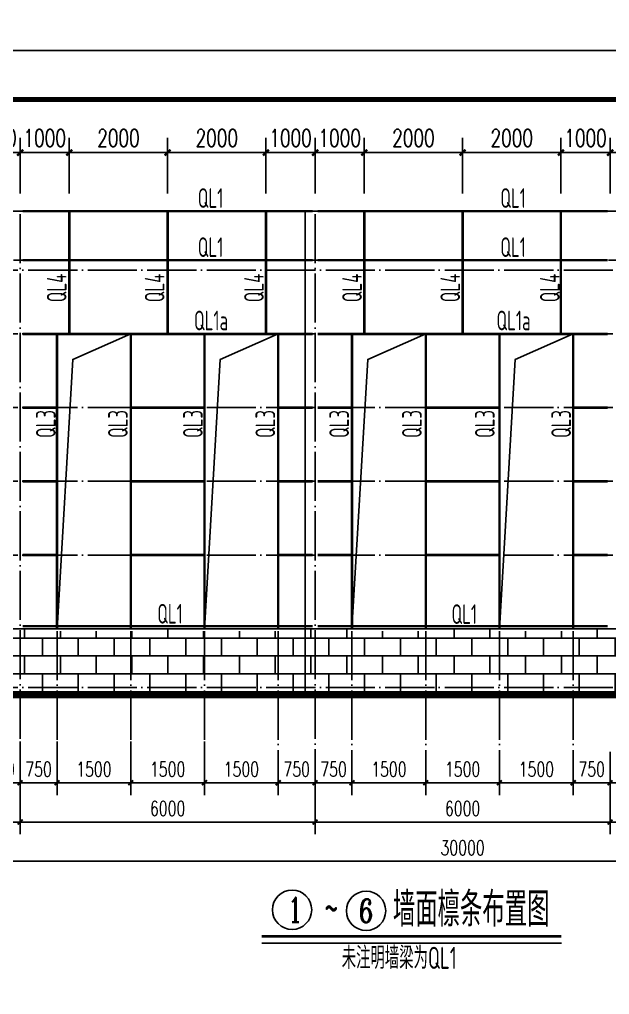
# Model space of a CAD drawing. Extents: x 14207793 to 14719554, y -1675802 to -1228715.
# Drawn here: x 14222781 to 14234781, y -1546108 to -1526262 of the extents above; entities that cross this region are included whole.
import ezdxf

# ---------------------------------------------------------------- set-up
doc = ezdxf.new("R2010")
doc.units = 0
doc.header["$LTSCALE"] = 500
doc.header["$MEASUREMENT"] = 0
doc.linetypes.add('DOTE', pattern=[2.42, 2, -0.2, 0.02, -0.2])
doc.layers.get('0').update_dxf_attribs({"linetype": 'CONTINUOUS'})
doc.layers.get('DEFPOINTS').update_dxf_attribs({"color": 140, "linetype": 'CONTINUOUS'})
for name, color, linetype in [('AXIS', 3, 'CONTINUOUS'), ('DIM', 3, 'CONTINUOUS'), ('DIM_SYMB', 3, 'CONTINUOUS'), ('DOTE', 8, 'DOTE'), ('LAYER1', 150, 'CONTINUOUS'), ('PUB_DIM', 3, 'CONTINUOUS'), ('PUB_TITLE', 4, 'CONTINUOUS'), ('水平标注', 2, 'CONTINUOUS')]:
    doc.layers.add(name, color=color, linetype=linetype)
doc.styles.add('_TCH_AXIS', font='COMPLEX', dxfattribs={"bigfont": 'GBCBIG'})
doc.styles.add('_TCH_DIM_T3', font='SIMPLEX', dxfattribs={"width": 0.705882, "bigfont": 'GBCBIG'})
doc.styles.add('TSSD_REIN', font='Tssdeng.shx', dxfattribs={"width": 0.65, "bigfont": 'hztxt.shx'})
doc.dimstyles.new('_TCH_ARCH&&100', dxfattribs={"dimtxt": 297.5, "dimasz": 100, "dimexe": 250, "dimexo": 300, "dimgap": 126.25, "dimtad": 1, "dimdec": 0, "dimzin": 0, "dimdsep": 46, "dimtxsty": '_TCH_DIM_T3', "dimblk": 'ARCHTICK', "dimcen": 0.09, "dimclrt": 7, "dimazin": 2, "dimtfac": 1, "dimtdec": 0, "dimtix": 1, "dimtmove": 2, "dimatfit": 3, "dimfxl": 0, "dimtolj": 1, "dimtzin": 0, "dimarcsym": 0})
doc.dimstyles.new('_TCH_ARCH&&120', dxfattribs={"dimtxt": 357, "dimasz": 120, "dimexe": 300, "dimexo": 360, "dimgap": 120, "dimtad": 1, "dimdec": 0, "dimzin": 0, "dimdsep": 46, "dimtxsty": '_TCH_DIM_T3', "dimblk": 'ARCHTICK', "dimcen": 0.09, "dimclrt": 7, "dimazin": 2, "dimtfac": 1, "dimtdec": 0, "dimtix": 1, "dimtmove": 2, "dimatfit": 3, "dimfxl": 0, "dimtolj": 1, "dimtzin": 0, "dimarcsym": 0})

# ---------------------------------------------------------------- blocks, each defined once
blk = doc.blocks.new('_ArchTick')
at = {"color": 0, "linetype": 'ByBlock', "const_width": 0.4}
blk.add_lwpolyline([(-0.5, -0.5), (0.5, 0.5)], dxfattribs=at)
blk = doc.blocks.new('*D450')
at = {"layer": 'DEFPOINTS', "color": 0}
for p in [(14216794, -1540870), (14222794, -1540870), (14222794, -1542598)]:
    blk.add_point(p, dxfattribs=at)
at = {"layer": 'PUB_DIM', "color": 0, "lineweight": -2}
for p, q in [((14216794, -1541170), (14216794, -1542848)), ((14222794, -1541170), (14222794, -1542848)), ((14216794, -1542598), (14222794, -1542598))]:
    blk.add_line(p, q, dxfattribs=at)
at = {"layer": 'PUB_DIM', "color": 0, "lineweight": -2, "xscale": 100, "yscale": 100, "zscale": 100, "rotation": 180}
blk.add_blockref('_ArchTick', (14216794, -1542598), dxfattribs=at)
at = {"layer": 'PUB_DIM', "color": 0, "lineweight": -2, "xscale": 100, "yscale": 100, "zscale": 100}
blk.add_blockref('_ArchTick', (14222794, -1542598), dxfattribs=at)
at = {"layer": 'PUB_DIM', "color": 7, "insert": (14219794, -1542322), "char_height": 297.5, "attachment_point": 5, "style": '_TCH_DIM_T3'}
blk.add_mtext('\\A1;6000', dxfattribs=at)
blk = doc.blocks.new('*D451')
at = {"layer": 'DEFPOINTS', "color": 0}
for p in [(14216794, -1541904), (14246794, -1541957), (14246794, -1543397)]:
    blk.add_point(p, dxfattribs=at)
at = {"layer": 'PUB_DIM', "color": 0, "lineweight": -2}
for p, q in [((14216794, -1542204), (14216794, -1543647)), ((14246794, -1542257), (14246794, -1543647)), ((14216794, -1543397), (14246794, -1543397))]:
    blk.add_line(p, q, dxfattribs=at)
at = {"layer": 'PUB_DIM', "color": 0, "lineweight": -2, "xscale": 100, "yscale": 100, "zscale": 100, "rotation": 180}
blk.add_blockref('_ArchTick', (14216794, -1543397), dxfattribs=at)
at = {"layer": 'PUB_DIM', "color": 0, "lineweight": -2, "xscale": 100, "yscale": 100, "zscale": 100}
blk.add_blockref('_ArchTick', (14246794, -1543397), dxfattribs=at)
at = {"layer": 'PUB_DIM', "color": 7, "insert": (14231794, -1543122), "char_height": 297.5, "attachment_point": 5, "style": '_TCH_DIM_T3'}
blk.add_mtext('\\A1;30000', dxfattribs=at)
blk = doc.blocks.new('*D452')
at = {"layer": 'DEFPOINTS', "color": 0}
for p in [(14222794, -1540870), (14228794, -1540870), (14228794, -1542598)]:
    blk.add_point(p, dxfattribs=at)
at = {"layer": 'PUB_DIM', "color": 0, "lineweight": -2}
for p, q in [((14222794, -1541170), (14222794, -1542848)), ((14228794, -1541170), (14228794, -1542848)), ((14222794, -1542598), (14228794, -1542598))]:
    blk.add_line(p, q, dxfattribs=at)
at = {"layer": 'PUB_DIM', "color": 0, "lineweight": -2, "xscale": 100, "yscale": 100, "zscale": 100, "rotation": 180}
blk.add_blockref('_ArchTick', (14222794, -1542598), dxfattribs=at)
at = {"layer": 'PUB_DIM', "color": 0, "lineweight": -2, "xscale": 100, "yscale": 100, "zscale": 100}
blk.add_blockref('_ArchTick', (14228794, -1542598), dxfattribs=at)
at = {"layer": 'PUB_DIM', "color": 7, "insert": (14225794, -1542322), "char_height": 297.5, "attachment_point": 5, "style": '_TCH_DIM_T3'}
blk.add_mtext('\\A1;6000', dxfattribs=at)
blk = doc.blocks.new('*D453')
at = {"layer": 'DEFPOINTS', "color": 0}
for p in [(14228794, -1540870), (14234794, -1540870), (14234794, -1542598)]:
    blk.add_point(p, dxfattribs=at)
at = {"layer": 'PUB_DIM', "color": 0, "lineweight": -2}
for p, q in [((14228794, -1541170), (14228794, -1542848)), ((14234794, -1541170), (14234794, -1542848)), ((14228794, -1542598), (14234794, -1542598))]:
    blk.add_line(p, q, dxfattribs=at)
at = {"layer": 'PUB_DIM', "color": 0, "lineweight": -2, "xscale": 100, "yscale": 100, "zscale": 100, "rotation": 180}
blk.add_blockref('_ArchTick', (14228794, -1542598), dxfattribs=at)
at = {"layer": 'PUB_DIM', "color": 0, "lineweight": -2, "xscale": 100, "yscale": 100, "zscale": 100}
blk.add_blockref('_ArchTick', (14234794, -1542598), dxfattribs=at)
at = {"layer": 'PUB_DIM', "color": 7, "insert": (14231794, -1542322), "char_height": 297.5, "attachment_point": 5, "style": '_TCH_DIM_T3'}
blk.add_mtext('\\A1;6000', dxfattribs=at)
blk = doc.blocks.new('*D454')
at = {"layer": 'DEFPOINTS', "color": 0}
for p in [(14234794, -1540870), (14240794, -1540870), (14240794, -1542598)]:
    blk.add_point(p, dxfattribs=at)
at = {"layer": 'PUB_DIM', "color": 0, "lineweight": -2}
for p, q in [((14234794, -1541170), (14234794, -1542848)), ((14240794, -1541170), (14240794, -1542848)), ((14234794, -1542598), (14240794, -1542598))]:
    blk.add_line(p, q, dxfattribs=at)
at = {"layer": 'PUB_DIM', "color": 0, "lineweight": -2, "xscale": 100, "yscale": 100, "zscale": 100, "rotation": 180}
blk.add_blockref('_ArchTick', (14234794, -1542598), dxfattribs=at)
at = {"layer": 'PUB_DIM', "color": 0, "lineweight": -2, "xscale": 100, "yscale": 100, "zscale": 100}
blk.add_blockref('_ArchTick', (14240794, -1542598), dxfattribs=at)
at = {"layer": 'PUB_DIM', "color": 7, "insert": (14237794, -1542322), "char_height": 297.5, "attachment_point": 5, "style": '_TCH_DIM_T3'}
blk.add_mtext('\\A1;6000', dxfattribs=at)
blk = doc.blocks.new('*D465')
at = {"layer": 'DEFPOINTS', "color": 0}
for p in [(14222044, -1540660), (14222794, -1540660), (14222794, -1541798)]:
    blk.add_point(p, dxfattribs=at)
at = {"layer": 'PUB_DIM', "color": 0, "lineweight": -2}
for p, q in [((14222044, -1540960), (14222044, -1542048)), ((14222794, -1540960), (14222794, -1542048)), ((14222044, -1541798), (14221944, -1541798)), ((14222044, -1541798), (14222794, -1541798)), ((14222794, -1541798), (14222894, -1541798))]:
    blk.add_line(p, q, dxfattribs=at)
at = {"layer": 'PUB_DIM', "color": 0, "lineweight": -2, "xscale": 100, "yscale": 100, "zscale": 100}
blk.add_blockref('_ArchTick', (14222044, -1541798), dxfattribs=at)
at = {"layer": 'PUB_DIM', "color": 0, "lineweight": -2, "xscale": 100, "yscale": 100, "zscale": 100, "rotation": 180}
blk.add_blockref('_ArchTick', (14222794, -1541798), dxfattribs=at)
at = {"layer": 'PUB_DIM', "color": 7, "insert": (14222419, -1541523), "char_height": 297.5, "attachment_point": 5, "style": '_TCH_DIM_T3'}
blk.add_mtext('\\A1;750', dxfattribs=at)
blk = doc.blocks.new('*D466')
at = {"layer": 'DEFPOINTS', "color": 0}
for p in [(14222794, -1540660), (14223544, -1540660), (14223544, -1541798)]:
    blk.add_point(p, dxfattribs=at)
at = {"layer": 'PUB_DIM', "color": 0, "lineweight": -2}
for p, q in [((14222794, -1540960), (14222794, -1542048)), ((14223544, -1540960), (14223544, -1542048)), ((14222794, -1541798), (14222694, -1541798)), ((14222794, -1541798), (14223544, -1541798)), ((14223544, -1541798), (14223644, -1541798))]:
    blk.add_line(p, q, dxfattribs=at)
at = {"layer": 'PUB_DIM', "color": 0, "lineweight": -2, "xscale": 100, "yscale": 100, "zscale": 100}
blk.add_blockref('_ArchTick', (14222794, -1541798), dxfattribs=at)
at = {"layer": 'PUB_DIM', "color": 0, "lineweight": -2, "xscale": 100, "yscale": 100, "zscale": 100, "rotation": 180}
blk.add_blockref('_ArchTick', (14223544, -1541798), dxfattribs=at)
at = {"layer": 'PUB_DIM', "color": 7, "insert": (14223169, -1541523), "char_height": 297.5, "attachment_point": 5, "style": '_TCH_DIM_T3'}
blk.add_mtext('\\A1;750', dxfattribs=at)
blk = doc.blocks.new('*D467')
at = {"layer": 'DEFPOINTS', "color": 0}
for p in [(14223544, -1540660), (14225044, -1540660), (14225044, -1541798)]:
    blk.add_point(p, dxfattribs=at)
at = {"layer": 'PUB_DIM', "color": 0, "lineweight": -2}
for p, q in [((14223544, -1540960), (14223544, -1542048)), ((14225044, -1540960), (14225044, -1542048)), ((14223544, -1541798), (14225044, -1541798))]:
    blk.add_line(p, q, dxfattribs=at)
at = {"layer": 'PUB_DIM', "color": 0, "lineweight": -2, "xscale": 100, "yscale": 100, "zscale": 100, "rotation": 180}
blk.add_blockref('_ArchTick', (14223544, -1541798), dxfattribs=at)
at = {"layer": 'PUB_DIM', "color": 0, "lineweight": -2, "xscale": 100, "yscale": 100, "zscale": 100}
blk.add_blockref('_ArchTick', (14225044, -1541798), dxfattribs=at)
at = {"layer": 'PUB_DIM', "color": 7, "insert": (14224294, -1541523), "char_height": 297.5, "attachment_point": 5, "style": '_TCH_DIM_T3'}
blk.add_mtext('\\A1;1500', dxfattribs=at)
blk = doc.blocks.new('*D468')
at = {"layer": 'DEFPOINTS', "color": 0}
for p in [(14225044, -1540660), (14226544, -1540660), (14226544, -1541798)]:
    blk.add_point(p, dxfattribs=at)
at = {"layer": 'PUB_DIM', "color": 0, "lineweight": -2}
for p, q in [((14225044, -1540960), (14225044, -1542048)), ((14226544, -1540960), (14226544, -1542048)), ((14225044, -1541798), (14226544, -1541798))]:
    blk.add_line(p, q, dxfattribs=at)
at = {"layer": 'PUB_DIM', "color": 0, "lineweight": -2, "xscale": 100, "yscale": 100, "zscale": 100, "rotation": 180}
blk.add_blockref('_ArchTick', (14225044, -1541798), dxfattribs=at)
at = {"layer": 'PUB_DIM', "color": 0, "lineweight": -2, "xscale": 100, "yscale": 100, "zscale": 100}
blk.add_blockref('_ArchTick', (14226544, -1541798), dxfattribs=at)
at = {"layer": 'PUB_DIM', "color": 7, "insert": (14225794, -1541523), "char_height": 297.5, "attachment_point": 5, "style": '_TCH_DIM_T3'}
blk.add_mtext('\\A1;1500', dxfattribs=at)
blk = doc.blocks.new('*D469')
at = {"layer": 'DEFPOINTS', "color": 0}
for p in [(14226544, -1540660), (14228044, -1540953), (14228044, -1541798)]:
    blk.add_point(p, dxfattribs=at)
at = {"layer": 'PUB_DIM', "color": 0, "lineweight": -2}
for p, q in [((14226544, -1540960), (14226544, -1542048)), ((14228044, -1541253), (14228044, -1542048)), ((14226544, -1541798), (14228044, -1541798))]:
    blk.add_line(p, q, dxfattribs=at)
at = {"layer": 'PUB_DIM', "color": 0, "lineweight": -2, "xscale": 100, "yscale": 100, "zscale": 100, "rotation": 180}
blk.add_blockref('_ArchTick', (14226544, -1541798), dxfattribs=at)
at = {"layer": 'PUB_DIM', "color": 0, "lineweight": -2, "xscale": 100, "yscale": 100, "zscale": 100}
blk.add_blockref('_ArchTick', (14228044, -1541798), dxfattribs=at)
at = {"layer": 'PUB_DIM', "color": 7, "insert": (14227294, -1541523), "char_height": 297.5, "attachment_point": 5, "style": '_TCH_DIM_T3'}
blk.add_mtext('\\A1;1500', dxfattribs=at)
blk = doc.blocks.new('*D470')
at = {"layer": 'DEFPOINTS', "color": 0}
for p in [(14228044, -1540953), (14228794, -1540938), (14228794, -1541798)]:
    blk.add_point(p, dxfattribs=at)
at = {"layer": 'PUB_DIM', "color": 0, "lineweight": -2}
for p, q in [((14228044, -1541253), (14228044, -1542048)), ((14228794, -1541238), (14228794, -1542048)), ((14228044, -1541798), (14227944, -1541798)), ((14228044, -1541798), (14228794, -1541798)), ((14228794, -1541798), (14228894, -1541798))]:
    blk.add_line(p, q, dxfattribs=at)
at = {"layer": 'PUB_DIM', "color": 0, "lineweight": -2, "xscale": 100, "yscale": 100, "zscale": 100}
blk.add_blockref('_ArchTick', (14228044, -1541798), dxfattribs=at)
at = {"layer": 'PUB_DIM', "color": 0, "lineweight": -2, "xscale": 100, "yscale": 100, "zscale": 100, "rotation": 180}
blk.add_blockref('_ArchTick', (14228794, -1541798), dxfattribs=at)
at = {"layer": 'PUB_DIM', "color": 7, "insert": (14228419, -1541523), "char_height": 297.5, "attachment_point": 5, "style": '_TCH_DIM_T3'}
blk.add_mtext('\\A1;750', dxfattribs=at)
blk = doc.blocks.new('*D471')
at = {"layer": 'DEFPOINTS', "color": 0}
for p in [(14228794, -1540938), (14229544, -1540938), (14229544, -1541798)]:
    blk.add_point(p, dxfattribs=at)
at = {"layer": 'PUB_DIM', "color": 0, "lineweight": -2}
for p, q in [((14228794, -1541238), (14228794, -1542048)), ((14229544, -1541238), (14229544, -1542048)), ((14228794, -1541798), (14228694, -1541798)), ((14228794, -1541798), (14229544, -1541798)), ((14229544, -1541798), (14229644, -1541798))]:
    blk.add_line(p, q, dxfattribs=at)
at = {"layer": 'PUB_DIM', "color": 0, "lineweight": -2, "xscale": 100, "yscale": 100, "zscale": 100}
blk.add_blockref('_ArchTick', (14228794, -1541798), dxfattribs=at)
at = {"layer": 'PUB_DIM', "color": 0, "lineweight": -2, "xscale": 100, "yscale": 100, "zscale": 100, "rotation": 180}
blk.add_blockref('_ArchTick', (14229544, -1541798), dxfattribs=at)
at = {"layer": 'PUB_DIM', "color": 7, "insert": (14229169, -1541523), "char_height": 297.5, "attachment_point": 5, "style": '_TCH_DIM_T3'}
blk.add_mtext('\\A1;750', dxfattribs=at)
blk = doc.blocks.new('*D472')
at = {"layer": 'DEFPOINTS', "color": 0}
for p in [(14229544, -1540938), (14231044, -1540938), (14231044, -1541798)]:
    blk.add_point(p, dxfattribs=at)
at = {"layer": 'PUB_DIM', "color": 0, "lineweight": -2}
for p, q in [((14229544, -1541238), (14229544, -1542048)), ((14231044, -1541238), (14231044, -1542048)), ((14229544, -1541798), (14231044, -1541798))]:
    blk.add_line(p, q, dxfattribs=at)
at = {"layer": 'PUB_DIM', "color": 0, "lineweight": -2, "xscale": 100, "yscale": 100, "zscale": 100, "rotation": 180}
blk.add_blockref('_ArchTick', (14229544, -1541798), dxfattribs=at)
at = {"layer": 'PUB_DIM', "color": 0, "lineweight": -2, "xscale": 100, "yscale": 100, "zscale": 100}
blk.add_blockref('_ArchTick', (14231044, -1541798), dxfattribs=at)
at = {"layer": 'PUB_DIM', "color": 7, "insert": (14230294, -1541523), "char_height": 297.5, "attachment_point": 5, "style": '_TCH_DIM_T3'}
blk.add_mtext('\\A1;1500', dxfattribs=at)
blk = doc.blocks.new('*D473')
at = {"layer": 'DEFPOINTS', "color": 0}
for p in [(14231044, -1540938), (14232544, -1540938), (14232544, -1541798)]:
    blk.add_point(p, dxfattribs=at)
at = {"layer": 'PUB_DIM', "color": 0, "lineweight": -2}
for p, q in [((14231044, -1541238), (14231044, -1542048)), ((14232544, -1541238), (14232544, -1542048)), ((14231044, -1541798), (14232544, -1541798))]:
    blk.add_line(p, q, dxfattribs=at)
at = {"layer": 'PUB_DIM', "color": 0, "lineweight": -2, "xscale": 100, "yscale": 100, "zscale": 100, "rotation": 180}
blk.add_blockref('_ArchTick', (14231044, -1541798), dxfattribs=at)
at = {"layer": 'PUB_DIM', "color": 0, "lineweight": -2, "xscale": 100, "yscale": 100, "zscale": 100}
blk.add_blockref('_ArchTick', (14232544, -1541798), dxfattribs=at)
at = {"layer": 'PUB_DIM', "color": 7, "insert": (14231794, -1541523), "char_height": 297.5, "attachment_point": 5, "style": '_TCH_DIM_T3'}
blk.add_mtext('\\A1;1500', dxfattribs=at)
blk = doc.blocks.new('*D474')
at = {"layer": 'DEFPOINTS', "color": 0}
for p in [(14232544, -1540938), (14234044, -1540938), (14234044, -1541798)]:
    blk.add_point(p, dxfattribs=at)
at = {"layer": 'PUB_DIM', "color": 0, "lineweight": -2}
for p, q in [((14232544, -1541238), (14232544, -1542048)), ((14234044, -1541238), (14234044, -1542048)), ((14232544, -1541798), (14234044, -1541798))]:
    blk.add_line(p, q, dxfattribs=at)
at = {"layer": 'PUB_DIM', "color": 0, "lineweight": -2, "xscale": 100, "yscale": 100, "zscale": 100, "rotation": 180}
blk.add_blockref('_ArchTick', (14232544, -1541798), dxfattribs=at)
at = {"layer": 'PUB_DIM', "color": 0, "lineweight": -2, "xscale": 100, "yscale": 100, "zscale": 100}
blk.add_blockref('_ArchTick', (14234044, -1541798), dxfattribs=at)
at = {"layer": 'PUB_DIM', "color": 7, "insert": (14233294, -1541523), "char_height": 297.5, "attachment_point": 5, "style": '_TCH_DIM_T3'}
blk.add_mtext('\\A1;1500', dxfattribs=at)
blk = doc.blocks.new('*D475')
at = {"layer": 'DEFPOINTS', "color": 0}
for p in [(14234044, -1540938), (14234794, -1540938), (14234794, -1541798)]:
    blk.add_point(p, dxfattribs=at)
at = {"layer": 'PUB_DIM', "color": 0, "lineweight": -2}
for p, q in [((14234044, -1541238), (14234044, -1542048)), ((14234794, -1541238), (14234794, -1542048)), ((14234044, -1541798), (14233944, -1541798)), ((14234044, -1541798), (14234794, -1541798)), ((14234794, -1541798), (14234894, -1541798))]:
    blk.add_line(p, q, dxfattribs=at)
at = {"layer": 'PUB_DIM', "color": 0, "lineweight": -2, "xscale": 100, "yscale": 100, "zscale": 100}
blk.add_blockref('_ArchTick', (14234044, -1541798), dxfattribs=at)
at = {"layer": 'PUB_DIM', "color": 0, "lineweight": -2, "xscale": 100, "yscale": 100, "zscale": 100, "rotation": 180}
blk.add_blockref('_ArchTick', (14234794, -1541798), dxfattribs=at)
at = {"layer": 'PUB_DIM', "color": 7, "insert": (14234419, -1541523), "char_height": 297.5, "attachment_point": 5, "style": '_TCH_DIM_T3'}
blk.add_mtext('\\A1;750', dxfattribs=at)
blk = doc.blocks.new('*D476')
at = {"layer": 'DEFPOINTS', "color": 0}
for p in [(14234794, -1540938), (14235544, -1540938), (14235544, -1541798)]:
    blk.add_point(p, dxfattribs=at)
at = {"layer": 'PUB_DIM', "color": 0, "lineweight": -2}
for p, q in [((14234794, -1541238), (14234794, -1542048)), ((14235544, -1541238), (14235544, -1542048)), ((14234794, -1541798), (14234694, -1541798)), ((14234794, -1541798), (14235544, -1541798)), ((14235544, -1541798), (14235644, -1541798))]:
    blk.add_line(p, q, dxfattribs=at)
at = {"layer": 'PUB_DIM', "color": 0, "lineweight": -2, "xscale": 100, "yscale": 100, "zscale": 100}
blk.add_blockref('_ArchTick', (14234794, -1541798), dxfattribs=at)
at = {"layer": 'PUB_DIM', "color": 0, "lineweight": -2, "xscale": 100, "yscale": 100, "zscale": 100, "rotation": 180}
blk.add_blockref('_ArchTick', (14235544, -1541798), dxfattribs=at)
at = {"layer": 'PUB_DIM', "color": 7, "insert": (14235169, -1541523), "char_height": 297.5, "attachment_point": 5, "style": '_TCH_DIM_T3'}
blk.add_mtext('\\A1;750', dxfattribs=at)
blk = doc.blocks.new('*D949')
at = {"layer": 'DEFPOINTS', "color": 0}
for p in [(14222794, -1528972), (14221794, -1530162), (14222794, -1530162)]:
    blk.add_point(p, dxfattribs=at)
at = {"layer": 'PUB_DIM', "color": 0, "lineweight": -2}
for p, q in [((14221794, -1529802), (14221794, -1528672)), ((14222794, -1529802), (14222794, -1528672)), ((14221794, -1528972), (14221674, -1528972)), ((14221794, -1528972), (14222794, -1528972)), ((14222794, -1528972), (14222914, -1528972))]:
    blk.add_line(p, q, dxfattribs=at)
at = {"layer": 'PUB_DIM', "color": 0, "lineweight": -2, "xscale": 120, "yscale": 120, "zscale": 120}
blk.add_blockref('_ArchTick', (14221794, -1528972), dxfattribs=at)
at = {"layer": 'PUB_DIM', "color": 0, "lineweight": -2, "xscale": 120, "yscale": 120, "zscale": 120, "rotation": 180}
blk.add_blockref('_ArchTick', (14222794, -1528972), dxfattribs=at)
at = {"layer": 'PUB_DIM', "color": 7, "insert": (14222294, -1528674), "char_height": 357, "attachment_point": 5, "style": '_TCH_DIM_T3'}
blk.add_mtext('\\A1;1000', dxfattribs=at)
blk = doc.blocks.new('*D950')
at = {"layer": 'DEFPOINTS', "color": 0}
for p in [(14223794, -1528972), (14222794, -1530162), (14223794, -1530162)]:
    blk.add_point(p, dxfattribs=at)
at = {"layer": 'PUB_DIM', "color": 0, "lineweight": -2}
for p, q in [((14222794, -1529802), (14222794, -1528672)), ((14223794, -1529802), (14223794, -1528672)), ((14222794, -1528972), (14222674, -1528972)), ((14222794, -1528972), (14223794, -1528972)), ((14223794, -1528972), (14223914, -1528972))]:
    blk.add_line(p, q, dxfattribs=at)
at = {"layer": 'PUB_DIM', "color": 0, "lineweight": -2, "xscale": 120, "yscale": 120, "zscale": 120}
blk.add_blockref('_ArchTick', (14222794, -1528972), dxfattribs=at)
at = {"layer": 'PUB_DIM', "color": 0, "lineweight": -2, "xscale": 120, "yscale": 120, "zscale": 120, "rotation": 180}
blk.add_blockref('_ArchTick', (14223794, -1528972), dxfattribs=at)
at = {"layer": 'PUB_DIM', "color": 7, "insert": (14223294, -1528674), "char_height": 357, "attachment_point": 5, "style": '_TCH_DIM_T3'}
blk.add_mtext('\\A1;1000', dxfattribs=at)
blk = doc.blocks.new('*D951')
at = {"layer": 'DEFPOINTS', "color": 0}
for p in [(14225794, -1528972), (14223794, -1530162), (14225794, -1530162)]:
    blk.add_point(p, dxfattribs=at)
at = {"layer": 'PUB_DIM', "color": 0, "lineweight": -2}
for p, q in [((14223794, -1529802), (14223794, -1528672)), ((14225794, -1529802), (14225794, -1528672)), ((14223794, -1528972), (14225794, -1528972))]:
    blk.add_line(p, q, dxfattribs=at)
at = {"layer": 'PUB_DIM', "color": 0, "lineweight": -2, "xscale": 120, "yscale": 120, "zscale": 120, "rotation": 180}
blk.add_blockref('_ArchTick', (14223794, -1528972), dxfattribs=at)
at = {"layer": 'PUB_DIM', "color": 0, "lineweight": -2, "xscale": 120, "yscale": 120, "zscale": 120}
blk.add_blockref('_ArchTick', (14225794, -1528972), dxfattribs=at)
at = {"layer": 'PUB_DIM', "color": 7, "insert": (14224794, -1528674), "char_height": 357, "attachment_point": 5, "style": '_TCH_DIM_T3'}
blk.add_mtext('\\A1;2000', dxfattribs=at)
blk = doc.blocks.new('*D952')
at = {"layer": 'DEFPOINTS', "color": 0}
for p in [(14227794, -1528972), (14225794, -1530162), (14227794, -1530162)]:
    blk.add_point(p, dxfattribs=at)
at = {"layer": 'PUB_DIM', "color": 0, "lineweight": -2}
for p, q in [((14225794, -1529802), (14225794, -1528672)), ((14227794, -1529802), (14227794, -1528672)), ((14225794, -1528972), (14227794, -1528972))]:
    blk.add_line(p, q, dxfattribs=at)
at = {"layer": 'PUB_DIM', "color": 0, "lineweight": -2, "xscale": 120, "yscale": 120, "zscale": 120, "rotation": 180}
blk.add_blockref('_ArchTick', (14225794, -1528972), dxfattribs=at)
at = {"layer": 'PUB_DIM', "color": 0, "lineweight": -2, "xscale": 120, "yscale": 120, "zscale": 120}
blk.add_blockref('_ArchTick', (14227794, -1528972), dxfattribs=at)
at = {"layer": 'PUB_DIM', "color": 7, "insert": (14226794, -1528674), "char_height": 357, "attachment_point": 5, "style": '_TCH_DIM_T3'}
blk.add_mtext('\\A1;2000', dxfattribs=at)
blk = doc.blocks.new('*D953')
at = {"layer": 'DEFPOINTS', "color": 0}
for p in [(14228794, -1528972), (14227794, -1530162), (14228794, -1530162)]:
    blk.add_point(p, dxfattribs=at)
at = {"layer": 'PUB_DIM', "color": 0, "lineweight": -2}
for p, q in [((14227794, -1529802), (14227794, -1528672)), ((14228794, -1529802), (14228794, -1528672)), ((14227794, -1528972), (14227674, -1528972)), ((14227794, -1528972), (14228794, -1528972)), ((14228794, -1528972), (14228914, -1528972))]:
    blk.add_line(p, q, dxfattribs=at)
at = {"layer": 'PUB_DIM', "color": 0, "lineweight": -2, "xscale": 120, "yscale": 120, "zscale": 120}
blk.add_blockref('_ArchTick', (14227794, -1528972), dxfattribs=at)
at = {"layer": 'PUB_DIM', "color": 0, "lineweight": -2, "xscale": 120, "yscale": 120, "zscale": 120, "rotation": 180}
blk.add_blockref('_ArchTick', (14228794, -1528972), dxfattribs=at)
at = {"layer": 'PUB_DIM', "color": 7, "insert": (14228294, -1528674), "char_height": 357, "attachment_point": 5, "style": '_TCH_DIM_T3'}
blk.add_mtext('\\A1;1000', dxfattribs=at)
blk = doc.blocks.new('*D954')
at = {"layer": 'DEFPOINTS', "color": 0}
for p in [(14229794, -1528972), (14228794, -1530163), (14229794, -1530163)]:
    blk.add_point(p, dxfattribs=at)
at = {"layer": 'PUB_DIM', "color": 0, "lineweight": -2}
for p, q in [((14228794, -1529803), (14228794, -1528672)), ((14229794, -1529803), (14229794, -1528672)), ((14228794, -1528972), (14228674, -1528972)), ((14228794, -1528972), (14229794, -1528972)), ((14229794, -1528972), (14229914, -1528972))]:
    blk.add_line(p, q, dxfattribs=at)
at = {"layer": 'PUB_DIM', "color": 0, "lineweight": -2, "xscale": 120, "yscale": 120, "zscale": 120}
blk.add_blockref('_ArchTick', (14228794, -1528972), dxfattribs=at)
at = {"layer": 'PUB_DIM', "color": 0, "lineweight": -2, "xscale": 120, "yscale": 120, "zscale": 120, "rotation": 180}
blk.add_blockref('_ArchTick', (14229794, -1528972), dxfattribs=at)
at = {"layer": 'PUB_DIM', "color": 7, "insert": (14229294, -1528674), "char_height": 357, "attachment_point": 5, "style": '_TCH_DIM_T3'}
blk.add_mtext('\\A1;1000', dxfattribs=at)
blk = doc.blocks.new('*D955')
at = {"layer": 'DEFPOINTS', "color": 0}
for p in [(14231794, -1528972), (14229794, -1530163), (14231794, -1530163)]:
    blk.add_point(p, dxfattribs=at)
at = {"layer": 'PUB_DIM', "color": 0, "lineweight": -2}
for p, q in [((14229794, -1529803), (14229794, -1528672)), ((14231794, -1529803), (14231794, -1528672)), ((14229794, -1528972), (14231794, -1528972))]:
    blk.add_line(p, q, dxfattribs=at)
at = {"layer": 'PUB_DIM', "color": 0, "lineweight": -2, "xscale": 120, "yscale": 120, "zscale": 120, "rotation": 180}
blk.add_blockref('_ArchTick', (14229794, -1528972), dxfattribs=at)
at = {"layer": 'PUB_DIM', "color": 0, "lineweight": -2, "xscale": 120, "yscale": 120, "zscale": 120}
blk.add_blockref('_ArchTick', (14231794, -1528972), dxfattribs=at)
at = {"layer": 'PUB_DIM', "color": 7, "insert": (14230794, -1528674), "char_height": 357, "attachment_point": 5, "style": '_TCH_DIM_T3'}
blk.add_mtext('\\A1;2000', dxfattribs=at)
blk = doc.blocks.new('*D956')
at = {"layer": 'DEFPOINTS', "color": 0}
for p in [(14233794, -1528972), (14231794, -1530163), (14233794, -1530163)]:
    blk.add_point(p, dxfattribs=at)
at = {"layer": 'PUB_DIM', "color": 0, "lineweight": -2}
for p, q in [((14231794, -1529803), (14231794, -1528672)), ((14233794, -1529803), (14233794, -1528672)), ((14231794, -1528972), (14233794, -1528972))]:
    blk.add_line(p, q, dxfattribs=at)
at = {"layer": 'PUB_DIM', "color": 0, "lineweight": -2, "xscale": 120, "yscale": 120, "zscale": 120, "rotation": 180}
blk.add_blockref('_ArchTick', (14231794, -1528972), dxfattribs=at)
at = {"layer": 'PUB_DIM', "color": 0, "lineweight": -2, "xscale": 120, "yscale": 120, "zscale": 120}
blk.add_blockref('_ArchTick', (14233794, -1528972), dxfattribs=at)
at = {"layer": 'PUB_DIM', "color": 7, "insert": (14232794, -1528674), "char_height": 357, "attachment_point": 5, "style": '_TCH_DIM_T3'}
blk.add_mtext('\\A1;2000', dxfattribs=at)
blk = doc.blocks.new('*D957')
at = {"layer": 'DEFPOINTS', "color": 0}
for p in [(14234794, -1528972), (14233794, -1530163), (14234794, -1530163)]:
    blk.add_point(p, dxfattribs=at)
at = {"layer": 'PUB_DIM', "color": 0, "lineweight": -2}
for p, q in [((14233794, -1529803), (14233794, -1528672)), ((14234794, -1529803), (14234794, -1528672)), ((14233794, -1528972), (14233674, -1528972)), ((14233794, -1528972), (14234794, -1528972)), ((14234794, -1528972), (14234914, -1528972))]:
    blk.add_line(p, q, dxfattribs=at)
at = {"layer": 'PUB_DIM', "color": 0, "lineweight": -2, "xscale": 120, "yscale": 120, "zscale": 120}
blk.add_blockref('_ArchTick', (14233794, -1528972), dxfattribs=at)
at = {"layer": 'PUB_DIM', "color": 0, "lineweight": -2, "xscale": 120, "yscale": 120, "zscale": 120, "rotation": 180}
blk.add_blockref('_ArchTick', (14234794, -1528972), dxfattribs=at)
at = {"layer": 'PUB_DIM', "color": 7, "insert": (14234294, -1528674), "char_height": 357, "attachment_point": 5, "style": '_TCH_DIM_T3'}
blk.add_mtext('\\A1;1000', dxfattribs=at)
blk = doc.blocks.new('*D958')
at = {"layer": 'DEFPOINTS', "color": 0}
for p in [(14235794, -1528972), (14234794, -1530163), (14235794, -1530163)]:
    blk.add_point(p, dxfattribs=at)
at = {"layer": 'PUB_DIM', "color": 0, "lineweight": -2}
for p, q in [((14234794, -1529803), (14234794, -1528672)), ((14235794, -1529803), (14235794, -1528672)), ((14234794, -1528972), (14234674, -1528972)), ((14234794, -1528972), (14235794, -1528972)), ((14235794, -1528972), (14235914, -1528972))]:
    blk.add_line(p, q, dxfattribs=at)
at = {"layer": 'PUB_DIM', "color": 0, "lineweight": -2, "xscale": 120, "yscale": 120, "zscale": 120}
blk.add_blockref('_ArchTick', (14234794, -1528972), dxfattribs=at)
at = {"layer": 'PUB_DIM', "color": 0, "lineweight": -2, "xscale": 120, "yscale": 120, "zscale": 120, "rotation": 180}
blk.add_blockref('_ArchTick', (14235794, -1528972), dxfattribs=at)
at = {"layer": 'PUB_DIM', "color": 7, "insert": (14235294, -1528674), "char_height": 357, "attachment_point": 5, "style": '_TCH_DIM_T3'}
blk.add_mtext('\\A1;1000', dxfattribs=at)

msp = doc.modelspace()

# ---------------------------------------------------------------- hatches: boundary and pattern name
h = msp.add_hatch()
h.set_pattern_fill('AR-B816', color=146, scale=300)
h.set_pattern_definition([(0, (13846580.5, -1427490.1), (0, 363.9312), []), (90, (13846580.5, -1427490.1), (-363.9312, 363.9312), [363.9312, -363.9312])])
h.paths.add_polyline_path([(14246993.94, -1540012.5), (14246993.94, -1538662.5), (14246093.94, -1538662.5), (14246093.94, -1538712.5), (14244493.94, -1538712.5), (14244493.94, -1538662.5), (14243093.94, -1538662.5), (14243093.94, -1538712.5), (14241493.94, -1538712.5), (14241493.94, -1538662.5), (14240093.94, -1538662.5), (14240093.94, -1538712.5), (14238493.94, -1538712.5), (14238493.94, -1538662.5), (14237093.94, -1538662.5), (14237093.94, -1538712.5), (14235493.94, -1538712.5), (14235493.94, -1538662.5), (14234093.94, -1538662.5), (14234093.94, -1538712.5), (14232493.94, -1538712.5), (14232493.94, -1538662.5), (14231093.94, -1538662.5), (14231093.94, -1538712.5), (14229493.94, -1538712.5), (14229493.94, -1538662.5), (14228093.94, -1538662.5), (14228093.94, -1538712.5), (14226493.94, -1538712.5), (14226493.94, -1538662.5), (14225093.94, -1538662.5), (14225093.94, -1538712.5), (14223493.94, -1538712.5), (14223493.94, -1538662.5), (14216593.94, -1538662.5), (14216593.94, -1540012.5)])

# ---------------------------------------------------------------- linework, layer by layer
for p, q in [((14216593.94, -1530162.5), (14246993.94, -1530162.5)), ((14246993.94, -1538662.5), (14216593.94, -1538662.5))]:
    msp.add_line(p, q)
for points in [[(14216593.94, -1540012.5), (14216593.94, -1530162.5), (14246993.94, -1530162.5), (14246993.94, -1540012.5)], [(14228593.94, -1530162.5), (14228593.94, -1540012.5)]]:
    msp.add_lwpolyline(points)
at = {"color": 3, "const_width": 50}
for points in [[(14222843.94, -1530162.5), (14228743.94, -1530162.5)], [(14223793.94, -1530162.5), (14223793.94, -1532662.5)], [(14225793.94, -1530162.5), (14225793.94, -1532662.5)], [(14227793.94, -1530162.5), (14227793.94, -1532662.5)], [(14228843.94, -1530162.5), (14234743.94, -1530162.5)], [(14229793.94, -1530162.5), (14229793.94, -1532662.5)], [(14231793.94, -1530162.5), (14231793.94, -1532662.5)], [(14233793.94, -1530162.5), (14233793.94, -1532662.5)], [(14222843.94, -1531162.5), (14228743.94, -1531162.5)], [(14228843.94, -1531162.5), (14234743.94, -1531162.5)], [(14222843.94, -1532662.5), (14228743.94, -1532662.5)], [(14223543.94, -1532662.5), (14223543.94, -1538662.5)], [(14225043.94, -1532662.5), (14225043.94, -1538662.5)], [(14226543.94, -1532662.5), (14226543.94, -1538662.5)], [(14228043.94, -1532662.5), (14228043.94, -1538662.5)], [(14228843.94, -1532662.5), (14234743.94, -1532662.5)], [(14229543.94, -1532662.5), (14229543.94, -1538662.5)], [(14231043.94, -1532662.5), (14231043.94, -1538662.5)], [(14232543.94, -1532662.5), (14232543.94, -1538662.5)], [(14234043.94, -1532662.5), (14234043.94, -1538662.5)], [(14222843.94, -1534162.5), (14223543.94, -1534162.5)], [(14225043.94, -1534162.5), (14226543.94, -1534162.5)], [(14228043.94, -1534162.5), (14228743.94, -1534162.5)], [(14228843.94, -1534162.5), (14229543.94, -1534162.5)], [(14231043.94, -1534162.5), (14232543.94, -1534162.5)], [(14234043.94, -1534162.5), (14234743.94, -1534162.5)], [(14222843.94, -1535662.5), (14223543.94, -1535662.5)], [(14225043.94, -1535662.5), (14226543.94, -1535662.5)], [(14228043.94, -1535662.5), (14228743.94, -1535662.5)], [(14228843.94, -1535662.5), (14229543.94, -1535662.5)], [(14231043.94, -1535662.5), (14232543.94, -1535662.5)], [(14234043.94, -1535662.5), (14234743.94, -1535662.5)], [(14222843.94, -1537162.5), (14223543.94, -1537162.5)], [(14225043.94, -1537162.5), (14226543.94, -1537162.5)], [(14228043.94, -1537162.5), (14228743.94, -1537162.5)], [(14228843.94, -1537162.5), (14229543.94, -1537162.5)], [(14231043.94, -1537162.5), (14232543.94, -1537162.5)], [(14234043.94, -1537162.5), (14234743.94, -1537162.5)], [(14222843.94, -1538612.5), (14228743.94, -1538612.5)], [(14228843.94, -1538612.5), (14234743.94, -1538612.5)]]:
    msp.add_lwpolyline(points, dxfattribs=at)
at = {"color": 6}
for points in [[(14223543.94, -1538662.5), (14223863.81, -1533180), (14225043.94, -1532662.5)], [(14226543.94, -1538662.5), (14226863.81, -1533180), (14228043.94, -1532662.5)], [(14229543.94, -1538662.5), (14229863.81, -1533180), (14231043.94, -1532662.5)], [(14232543.94, -1538662.5), (14232863.81, -1533180), (14234043.94, -1532662.5)]]:
    msp.add_lwpolyline(points, dxfattribs=at)
at = {"const_width": 130}
msp.add_lwpolyline([(14213730, -1540012.5), (14248521.35, -1540012.5)], dxfattribs=at)
at = {"layer": 'AXIS'}
for centre in [(14228325, -1544383.31), (14229830, -1544405.81)]:
    msp.add_circle(centre, 400, dxfattribs=at)
at = {"layer": 'DIM_SYMB', "const_width": 60}
msp.add_lwpolyline([(14227709.65, -1544924.85), (14233800.48, -1544924.85)], dxfattribs=at)
at = {"layer": 'DIM_SYMB'}
msp.add_lwpolyline([(14227712.15, -1545065.8), (14233802.98, -1545065.8)], dxfattribs=at)
at = {"layer": 'DOTE'}
for p, q in [((14215700.44, -1530162.5), (14247353.94, -1530162.5)), ((14222793.94, -1542112.5), (14222793.94, -1530162.5)), ((14223793.94, -1532662.5), (14223793.94, -1530162.5)), ((14225793.94, -1532676.31), (14225793.94, -1530162.5)), ((14227793.94, -1532662.5), (14227793.94, -1530162.5)), ((14228793.94, -1542112.5), (14228793.94, -1530162.5)), ((14229793.94, -1532662.5), (14229793.94, -1530162.5)), ((14231793.94, -1532676.31), (14231793.94, -1530162.5)), ((14233793.94, -1532662.5), (14233793.94, -1530162.5)), ((14215400.44, -1531162.5), (14247653.94, -1531162.5)), ((14215700.44, -1531362.5), (14247353.94, -1531362.5)), ((14215700.44, -1532662.5), (14247353.94, -1532662.5)), ((14223543.94, -1532662.5), (14223543.94, -1541512.5)), ((14225043.94, -1532662.5), (14225043.94, -1541512.5)), ((14226543.94, -1532662.5), (14226543.94, -1541512.5)), ((14228043.94, -1532662.5), (14228043.94, -1541512.5)), ((14229543.94, -1532662.5), (14229543.94, -1541512.5)), ((14231043.94, -1532662.5), (14231043.94, -1541512.5)), ((14232543.94, -1532662.5), (14232543.94, -1541512.5)), ((14234043.94, -1532662.5), (14234043.94, -1541512.5)), ((14215700.44, -1534162.5), (14247353.94, -1534162.5)), ((14215700.44, -1535662.5), (14247353.94, -1535662.5)), ((14215700.44, -1537162.5), (14247353.94, -1537162.5)), ((14215700.44, -1538662.5), (14247353.94, -1538662.5)), ((14215700.44, -1539862.5), (14247353.94, -1539862.5))]:
    msp.add_line(p, q, dxfattribs=at)
at = {"layer": 'PUB_TITLE'}
for points in [[(14350472.5, -1476490), (14207792.5, -1476490), (14207792.5, -1526890), (14350472.5, -1526890)], [(14207792.5, -1568890), (14267192.5, -1568890), (14267192.5, -1526890), (14207792.5, -1526890)]]:
    msp.add_lwpolyline(points, close=True, dxfattribs=at)
at = {"layer": 'PUB_TITLE', "const_width": 100}
msp.add_lwpolyline([(14210292.5, -1567890), (14266192.5, -1567890), (14266192.5, -1527890), (14210292.5, -1527890)], close=True, dxfattribs=at)

# ---------------------------------------------------------------- texts
at = {"layer": 'AXIS', "color": 7, "style": '_TCH_AXIS', "width": 0.705882}
for s, height, p in [('1', 500.04, (14228233.94, -1544633.33)), ('6', 479.13, (14229685.05, -1544645.37))]:
    msp.add_text(s, height=height, dxfattribs=at).set_placement(p)
at = {"layer": 'DIM', "color": 6, "style": 'TSSD_REIN', "width": 0.65}
msp.add_text('未注明墙梁为QL1', height=450, dxfattribs=at).set_placement((14229334.36, -1545587.35))
at = {"layer": 'LAYER1', "color": 3, "style": 'TSSD_REIN', "width": 0.65}
for s, p in [('QL1', (14226407.96, -1530095.83)), ('QL1', (14232560.46, -1530095.83)), ('QL1', (14226407.96, -1531095.83)), ('QL1', (14232560.46, -1531095.83)), ('QL1a', (14226330.46, -1532588.33)), ('QL1a', (14232482.96, -1532588.33)), ('QL1', (14225582.96, -1538558.33)), ('QL1', (14231567.96, -1538565.83))]:
    msp.add_text(s, height=400, dxfattribs=at).set_placement(p)
for s, p in [('QL4', (14223737.79, -1532017.5)), ('QL4', (14225730.29, -1532017.5)), ('QL4', (14227750.29, -1532017.5)), ('QL4', (14229745.29, -1532017.5)), ('QL4', (14231742.79, -1532017.5)), ('QL4', (14233767.79, -1532017.5)), ('QL3', (14223515.46, -1534780.33)), ('QL3', (14224982.96, -1534780.33)), ('QL3', (14226507.96, -1534780.33)), ('QL3', (14227980.46, -1534780.33)), ('QL3', (14229482.96, -1534780.33)), ('QL3', (14230962.96, -1534780.33)), ('QL3', (14232445.46, -1534780.33)), ('QL3', (14233997.96, -1534780.33))]:
    msp.add_text(s, height=400, rotation=90, dxfattribs=at).set_placement(p)
at = {"layer": '水平标注', "style": 'TSSD_REIN', "width": 0.65}
msp.add_text('~    墙面檩条布置图', height=700, dxfattribs=at).set_placement((14228975, -1544725.81))

# ---------------------------------------------------------------- dimensions: what is measured, and where the dimension line sits
at = {"layer": 'PUB_DIM'}
for base, p1, p2, dimstyle, picture, middle in [((14222793.94, -1528972.5), (14221793.94, -1530162.5), (14222793.94, -1530162.5), '_TCH_ARCH&&120', '*D949', (14222293.94, -1528674)), ((14223793.94, -1528972.5), (14222793.94, -1530162.5), (14223793.94, -1530162.5), '_TCH_ARCH&&120', '*D950', (14223293.94, -1528674)), ((14225793.94, -1528972.5), (14223793.94, -1530162.5), (14225793.94, -1530162.5), '_TCH_ARCH&&120', '*D951', (14224793.94, -1528674)), ((14227793.94, -1528972.5), (14225793.94, -1530162.5), (14227793.94, -1530162.5), '_TCH_ARCH&&120', '*D952', (14226793.94, -1528674)), ((14228793.94, -1528972.5), (14227793.94, -1530162.5), (14228793.94, -1530162.5), '_TCH_ARCH&&120', '*D953', (14228293.94, -1528674)), ((14229793.94, -1528972.5), (14228793.94, -1530162.5), (14229793.94, -1530162.5), '_TCH_ARCH&&120', '*D954', (14229293.94, -1528674)), ((14231793.94, -1528972.5), (14229793.94, -1530162.5), (14231793.94, -1530162.5), '_TCH_ARCH&&120', '*D955', (14230793.94, -1528674)), ((14233793.94, -1528972.5), (14231793.94, -1530162.5), (14233793.94, -1530162.5), '_TCH_ARCH&&120', '*D956', (14232793.94, -1528674)), ((14234793.94, -1528972.5), (14233793.94, -1530162.5), (14234793.94, -1530162.5), '_TCH_ARCH&&120', '*D957', (14234293.94, -1528674)), ((14235793.94, -1528972.5), (14234793.94, -1530162.5), (14235793.94, -1530162.5), '_TCH_ARCH&&120', '*D958', (14235293.94, -1528674)), ((14222793.94, -1541798), (14222043.94, -1540660.5), (14222793.94, -1540660.5), '_TCH_ARCH&&100', '*D465', (14222418.94, -1541523)), ((14223543.94, -1541798), (14222793.94, -1540660.5), (14223543.94, -1540660.5), '_TCH_ARCH&&100', '*D466', (14223168.94, -1541523)), ((14225043.94, -1541798), (14223543.94, -1540660.5), (14225043.94, -1540660.5), '_TCH_ARCH&&100', '*D467', (14224293.94, -1541523)), ((14226543.94, -1541798), (14225043.94, -1540660.5), (14226543.94, -1540660.5), '_TCH_ARCH&&100', '*D468', (14225793.94, -1541523)), ((14228043.94, -1541798), (14226543.94, -1540660.5), (14228043.94, -1540953), '_TCH_ARCH&&100', '*D469', (14227293.94, -1541523)), ((14222793.94, -1542597.5), (14216793.94, -1540870), (14222793.94, -1540870), '_TCH_ARCH&&100', '*D450', (14219793.94, -1542322.5)), ((14228793.94, -1542597.5), (14222793.94, -1540870), (14228793.94, -1540870), '_TCH_ARCH&&100', '*D452', (14225793.94, -1542322.5)), ((14234793.94, -1542597.5), (14228793.94, -1540870), (14234793.94, -1540870), '_TCH_ARCH&&100', '*D453', (14231793.94, -1542322.5)), ((14240793.94, -1542597.5), (14234793.94, -1540870), (14240793.94, -1540870), '_TCH_ARCH&&100', '*D454', (14237793.94, -1542322.5)), ((14228793.94, -1541798), (14228043.94, -1540953), (14228793.94, -1540938), '_TCH_ARCH&&100', '*D470', (14228418.94, -1541523)), ((14229543.94, -1541798), (14228793.94, -1540938), (14229543.94, -1540938), '_TCH_ARCH&&100', '*D471', (14229168.94, -1541523)), ((14231043.94, -1541798), (14229543.94, -1540938), (14231043.94, -1540938), '_TCH_ARCH&&100', '*D472', (14230293.94, -1541523)), ((14232543.94, -1541798), (14231043.94, -1540938), (14232543.94, -1540938), '_TCH_ARCH&&100', '*D473', (14231793.94, -1541523)), ((14234043.94, -1541798), (14232543.94, -1540938), (14234043.94, -1540938), '_TCH_ARCH&&100', '*D474', (14233293.94, -1541523)), ((14234793.94, -1541798), (14234043.94, -1540938), (14234793.94, -1540938), '_TCH_ARCH&&100', '*D475', (14234418.94, -1541523)), ((14235543.94, -1541798), (14234793.94, -1540938), (14235543.94, -1540938), '_TCH_ARCH&&100', '*D476', (14235168.94, -1541523)), ((14246793.94, -1543397), (14216793.94, -1541903.75), (14246793.94, -1541957), '_TCH_ARCH&&100', '*D451', (14231793.94, -1543122))]:
    dim = msp.add_linear_dim(base=base, p1=p1, p2=p2, dimstyle=dimstyle, dxfattribs=at)
    dim.commit()
    dim.dimension.update_dxf_attribs({"geometry": picture, "text_midpoint": middle})

doc.saveas('drawing.dxf')
